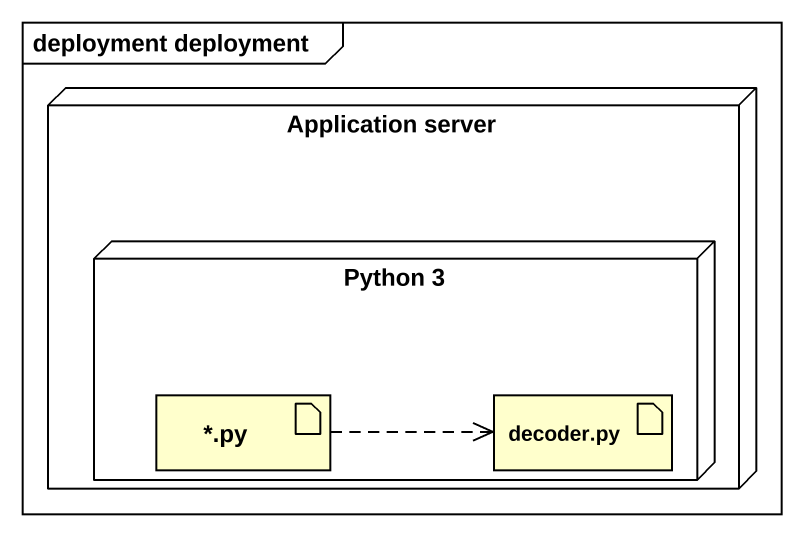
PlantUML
@startuml
mainframe deployment deployment
node "Application server" as Application_server {
  node "Python 3" as Python_3 {
    artifact "*.py" as py
    artifact "decoder.py" as decoder_py
  }
}
py .right.> decoder_py
@enduml
